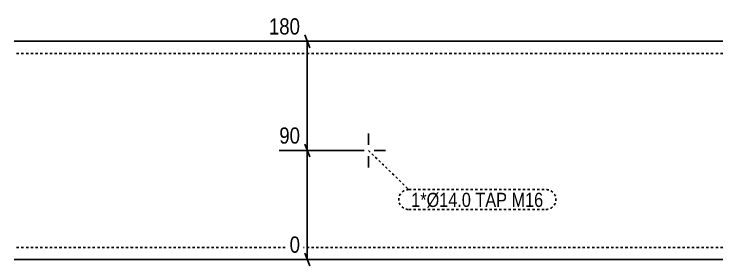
# Model space of a CAD drawing. Header units: millimetres. Extents: x 10 to 19605, y 10 to 297.
# Drawn here: x 2199 to 2783, y 10 to 218 of the extents above; entities that cross this region are included whole.
import ezdxf

# ---------------------------------------------------------------- set-up
doc = ezdxf.new("R2010")
doc.units = ezdxf.units.MM
doc.linetypes.add('DXK_LINE_DOT2', pattern=[3.9198, 1.9599, -1.9599])
for name, color, linetype in [('MÅLSÆTNING', 7, 'Continuous'), ('STÅL', 7, 'Continuous'), ('TEKST', 7, 'Continuous')]:
    doc.layers.add(name, color=color, linetype=linetype)
doc.styles.add('Arial Narrow', font='ARIALN.TTF', dxfattribs={"height": 0.2})

msp = doc.modelspace()

# ---------------------------------------------------------------- linework, layer by layer
at = {"layer": 'MÅLSÆTNING', "color": 7, "linetype": 'Continuous'}
for p, q in [((2442.1, 190.5), (2437.9, 201)), ((2487, 195.75), (2408.46, 195.75)), ((2440, 105.75), (2440, 195.75)), ((2442.1, 100.5), (2437.9, 111)), ((2487, 105.75), (2416.99, 105.75)), ((2440, 15.75), (2440, 105.75)), ((2437.9, 21), (2442.1, 10.5)), ((2487, 15.75), (2425.52, 15.75))]:
    msp.add_line(p, q, dxfattribs=at)
at = {"layer": 'STÅL', "color": 2, "linetype": 'Continuous'}
for p, q in [((2782.5, 195.75), (2198.5, 195.75)), ((2198.5, 15.75), (2782.5, 15.75))]:
    msp.add_line(p, q, dxfattribs=at)
at = {"layer": 'STÅL', "color": 7, "linetype": 'DXK_LINE_DOT2'}
for p, q in [((2782.5, 185.75), (2198.5, 185.75)), ((2782.5, 25.75), (2198.5, 25.75))]:
    msp.add_line(p, q, dxfattribs=at)
at = {"layer": 'STÅL', "color": 3, "linetype": 'Continuous'}
for p, q in [((2490.5, 119.75), (2490.5, 110.43)), ((2476.5, 105.75), (2485.82, 105.75)), ((2504.5, 105.75), (2495.18, 105.75)), ((2490.5, 91.75), (2490.5, 101.07))]:
    msp.add_line(p, q, dxfattribs=at)

# ---------------------------------------------------------------- wipeouts: each hides what was drawn before it
at = {"color": 0}
msp.add_wipeout([(2634.64, 59.07), (2634.64, 71.32), (2525.72, 71.32), (2525.72, 59.07)], dxfattribs=at).dxf.layer = 'TEKST'

# ---------------------------------------------------------------- next in the draw order: wipeouts: each hides what was drawn before it
at = {"color": 0, "linetype": 'Continuous'}
for points in [[(2436.85, 198.55), (2436.85, 218.15), (2405.66, 218.15), (2405.66, 198.55)], [(2436.85, 108.55), (2436.85, 128.15), (2414.19, 128.15), (2414.19, 108.55)], [(2436.85, 18.55), (2436.85, 38.15), (2422.72, 38.15), (2422.72, 18.55)]]:
    msp.add_wipeout(points, dxfattribs=at).dxf.layer = 'MÅLSÆTNING'
at = {"color": 0}
msp.add_wipeout([(2634.64, 59.07), (2634.64, 71.32), (2525.72, 71.32), (2525.72, 59.07)], dxfattribs=at).dxf.layer = 'TEKST'

# ---------------------------------------------------------------- next in the draw order: linework, layer by layer
at = {"layer": 'MÅLSÆTNING', "color": 7, "linetype": 'Continuous'}
for p, q in [((2437.9, 111), (2442.1, 100.5)), ((2487, 105.75), (2416.99, 105.75))]:
    msp.add_line(p, q, dxfattribs=at)
at = {"layer": 'TEKST', "color": 7, "linetype": 'DXK_LINE_DOT2'}
for p, q in [((2490.5, 105.75), (2523.62, 73.42)), ((2523.62, 73.42), (2636.74, 73.42)), ((2523.62, 56.97), (2636.74, 56.97))]:
    msp.add_line(p, q, dxfattribs=at)
for centre, start, end in [((2523.62, 65.2), 90, 270), ((2636.74, 65.2), 270, 90)]:
    msp.add_arc(centre, 8.22, start, end, dxfattribs=at)

# ---------------------------------------------------------------- next in the draw order: texts
at = {"layer": 'MÅLSÆTNING', "color": 3, "linetype": 'Continuous', "style": 'Arial Narrow'}
for s, height, p in [('180', 13.362, (2408.46, 201.35)), ('90', 13.362, (2416.99, 111.35)), ('0', 13.36, (2425.52, 21.35))]:
    msp.add_text(s, height=height, dxfattribs=at).set_placement(p)
at = {"layer": 'TEKST', "color": 3, "style": 'Arial Narrow'}
msp.add_text('1*Ø14.0 TAP M16', height=11.6917, dxfattribs=at).set_placement((2525.72, 59.07))

doc.saveas('drawing.dxf')
